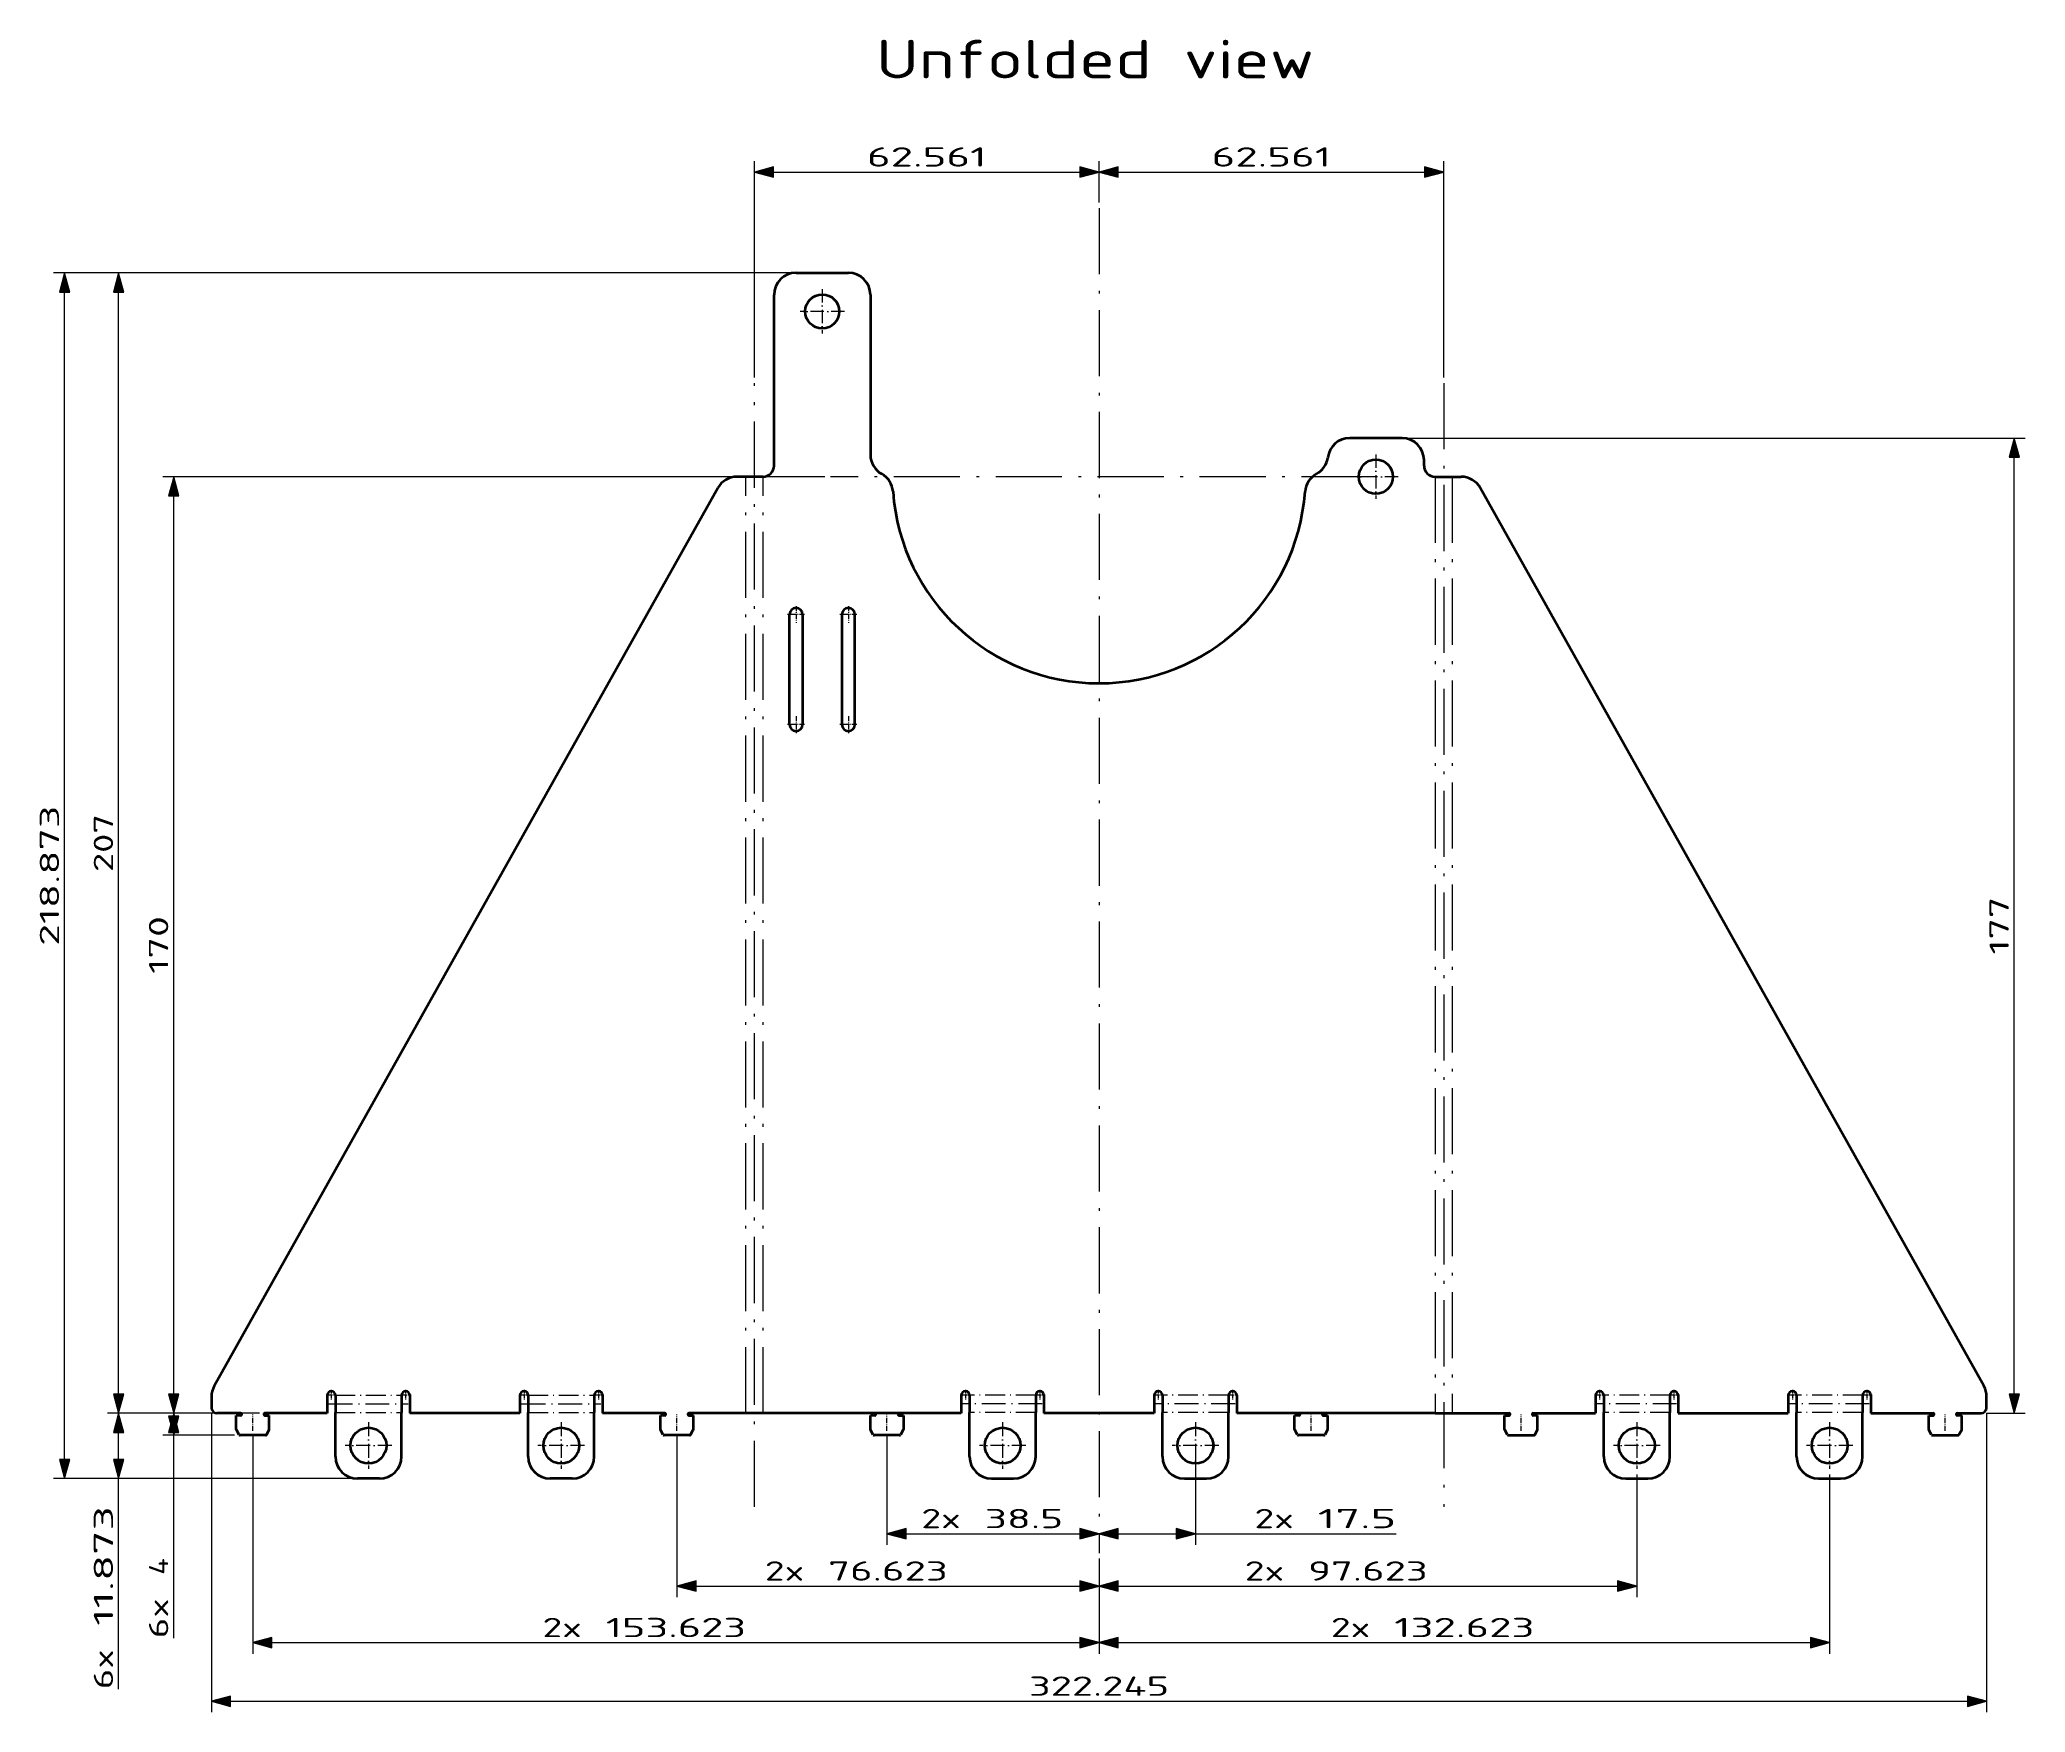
# Model space of a CAD drawing. Extents: x 465 to 825, y 268 to 572.
import ezdxf
from ezdxf.enums import TextEntityAlignment as Align

# ---------------------------------------------------------------- set-up
doc = ezdxf.new("R2010")
doc.units = 0
doc.linetypes.add('DASHDOT', pattern=[18.5, 12, -3, 0.5, -3])
doc.layers.get('0').update_dxf_attribs({"lineweight": 13})
doc.styles.get("Standard").update_dxf_attribs({"font": 'isocp.shx'})
doc.dimstyles.get("Standard").update_dxf_attribs({"dimtxt": 2.5, "dimasz": 2.5, "dimexe": 1.25, "dimexo": 0.625, "dimtad": 1, "dimdsep": 46, "dimcen": 2.5, "dimadec": 0, "dimazin": 0, "dimtfac": 1, "dimtmove": 0, "dimatfit": 0, "dimfxl": 1, "dimarcsym": 0})

# ---------------------------------------------------------------- blocks, each defined once
blk = doc.blocks.new('BLOCK71')
at = {"color": 7, "lineweight": 25, "width": 1.050931}
blk.add_text('  Unfolded view', height=7, dxfattribs=at).set_placement((-52, 242.286743), (39.080681, 242.286743), align=Align.FIT)
blk = doc.blocks.new('*D2')
at = {"color": 7, "lineweight": 25}
for p, q in [((600.836805, 529.381943), (476.850218, 529.381943)), ((478.850218, 325.859275), (478.850218, 525.904617)), ((495.714247, 322.381943), (476.850218, 322.381943))]:
    blk.add_line(p, q, dxfattribs=at)
for points in [[(479.781965, 525.904617), (478.850218, 529.381943), (477.91847, 525.904617)], [(477.91847, 325.859275), (478.850218, 322.381943), (479.781965, 325.859275)]]:
    blk.add_lwpolyline(points, close=True, dxfattribs=at)
for points in [[(479.781965, 525.904617), (478.850218, 529.381943), (479.781965, 525.904617), (477.91847, 525.904617)], [(477.91847, 325.859275), (478.850218, 322.381943), (477.91847, 325.859275), (479.781965, 325.859275)]]:
    blk.add_solid(points, dxfattribs=at)
at = {"color": 7, "lineweight": 25, "width": 1.106113}
blk.add_text('207', height=3.5, rotation=90, dxfattribs=at).set_placement((477.850218, 420.627907), (477.850218, 431.135979), align=Align.FIT)
blk = doc.blocks.new('*D3')
at = {"color": 7, "lineweight": 25}
for p, q in [((712.836805, 499.381943), (824.980406, 499.381943)), ((822.980406, 325.859275), (822.980406, 495.904617)), ((817.959364, 322.381943), (824.980406, 322.381943))]:
    blk.add_line(p, q, dxfattribs=at)
for points in [[(823.912153, 495.904617), (822.980406, 499.381943), (822.048658, 495.904617)], [(822.048658, 325.859275), (822.980406, 322.381943), (823.912153, 325.859275)]]:
    blk.add_lwpolyline(points, close=True, dxfattribs=at)
for points in [[(823.912153, 495.904617), (822.980406, 499.381943), (823.912153, 495.904617), (822.048658, 495.904617)], [(822.048658, 325.859275), (822.980406, 322.381943), (822.048658, 325.859275), (823.912153, 325.859275)]]:
    blk.add_solid(points, dxfattribs=at)
at = {"color": 7, "lineweight": 25, "width": 1.106113}
blk.add_text('177', height=3.5, rotation=90, dxfattribs=at).set_placement((821.980406, 405.627907), (821.980406, 416.135979), align=Align.FIT)
blk = doc.blocks.new('*D4')
at = {"color": 7, "lineweight": 25}
for p, q in [((607.086805, 492.381943), (486.86566, 492.381943)), ((488.86566, 325.859275), (488.86566, 488.904617)), ((495.714247, 322.381943), (486.86566, 322.381943))]:
    blk.add_line(p, q, dxfattribs=at)
for points in [[(489.797407, 488.904617), (488.86566, 492.381943), (487.933912, 488.904617)], [(487.933912, 325.859275), (488.86566, 322.381943), (489.797407, 325.859275)]]:
    blk.add_lwpolyline(points, close=True, dxfattribs=at)
for points in [[(489.797407, 488.904617), (488.86566, 492.381943), (489.797407, 488.904617), (487.933912, 488.904617)], [(487.933912, 325.859275), (488.86566, 322.381943), (487.933912, 325.859275), (489.797407, 325.859275)]]:
    blk.add_solid(points, dxfattribs=at)
at = {"color": 7, "lineweight": 25, "width": 1.106113}
blk.add_text('170', height=3.5, rotation=90, dxfattribs=at).set_placement((487.86566, 402.127907), (487.86566, 412.635979), align=Align.FIT)
blk = doc.blocks.new('*D5')
at = {"color": 7, "lineweight": 25}
for p, q in [((674.336805, 315.509378), (674.336805, 298.507549)), ((660.314138, 300.507549), (670.859472, 300.507549)), ((674.336805, 300.507549), (710.790701, 300.507549))]:
    blk.add_line(p, q, dxfattribs=at)
for points in [[(660.314138, 301.439298), (656.836805, 300.507549), (660.314138, 299.575802)], [(670.859472, 299.575802), (674.336805, 300.507549), (670.859472, 301.439298)]]:
    blk.add_lwpolyline(points, close=True, dxfattribs=at)
for points in [[(660.314138, 301.439298), (656.836805, 300.507549), (660.314138, 301.439298), (660.314138, 299.575802)], [(670.859472, 299.575802), (674.336805, 300.507549), (670.859472, 299.575802), (670.859472, 301.439298)]]:
    blk.add_solid(points, dxfattribs=at)
for s, width, p, p2 in [('2x ', 1.087042, (685.03854, 301.507549), (695.54661, 301.507549)), ('17.5', 1.275591, (696.546606, 301.507549), (710.790701, 301.507549))]:
    blk.add_text(s, height=3.5, dxfattribs=dict(at, width=width)).set_placement(p, p2, align=Align.FIT)
blk = doc.blocks.new('*D6')
at = {"color": 7, "lineweight": 25}
for p, q in [((495.714247, 322.381943), (495.714247, 268.091793)), ((817.959364, 322.381943), (817.959364, 268.091793)), ((499.191572, 270.091793), (814.482038, 270.091793))]:
    blk.add_line(p, q, dxfattribs=at)
for points in [[(499.191572, 271.02354), (495.714247, 270.091793), (499.191572, 269.160045)], [(814.482038, 269.160045), (817.959364, 270.091793), (814.482038, 271.02354)]]:
    blk.add_lwpolyline(points, close=True, dxfattribs=at)
for points in [[(499.191572, 271.02354), (495.714247, 270.091793), (499.191572, 271.02354), (499.191572, 269.160045)], [(814.482038, 269.160045), (817.959364, 270.091793), (814.482038, 269.160045), (814.482038, 271.02354)]]:
    blk.add_solid(points, dxfattribs=at)
at = {"color": 7, "lineweight": 25, "width": 1.202464}
blk.add_text('322.245', height=3.5, dxfattribs=at).set_placement((644.110724, 271.091793), (669.562886, 271.091793), align=Align.FIT)
blk = doc.blocks.new('*D7')
at = {"color": 7, "lineweight": 25}
for p, q in [((754.459371, 311.284378), (754.459371, 288.997967)), ((656.836805, 295.979935), (656.836805, 288.997967)), ((660.314138, 290.997967), (750.982038, 290.997967))]:
    blk.add_line(p, q, dxfattribs=at)
for points in [[(660.314138, 291.929716), (656.836805, 290.997967), (660.314138, 290.066219)], [(750.982038, 290.066219), (754.459371, 290.997967), (750.982038, 291.929716)]]:
    blk.add_lwpolyline(points, close=True, dxfattribs=at)
for points in [[(660.314138, 291.929716), (656.836805, 290.997967), (660.314138, 291.929716), (660.314138, 290.066219)], [(750.982038, 290.066219), (754.459371, 290.997967), (750.982038, 290.066219), (750.982038, 291.929716)]]:
    blk.add_solid(points, dxfattribs=at)
for s, width, p, p2 in [('2x ', 1.087042, (683.28195, 291.997967), (693.790018, 291.997967)), ('97.623', 1.217728, (694.790018, 291.997967), (716.506159, 291.997967))]:
    blk.add_text(s, height=3.5, dxfattribs=dict(at, width=width)).set_placement(p, p2, align=Align.FIT)
blk = doc.blocks.new('*D8')
at = {"color": 7, "lineweight": 25}
for p, q in [((789.459364, 311.284378), (789.459364, 278.730144)), ((656.836805, 295.979935), (656.836805, 278.730144)), ((660.314138, 280.730144), (785.982038, 280.730144))]:
    blk.add_line(p, q, dxfattribs=at)
for points in [[(660.314138, 281.661892), (656.836805, 280.730144), (660.314138, 279.798397)], [(785.982038, 279.798397), (789.459364, 280.730144), (785.982038, 281.661892)]]:
    blk.add_lwpolyline(points, close=True, dxfattribs=at)
for points in [[(660.314138, 281.661892), (656.836805, 280.730144), (660.314138, 281.661892), (660.314138, 279.798397)], [(785.982038, 279.798397), (789.459364, 280.730144), (785.982038, 279.798397), (785.982038, 281.661892)]]:
    blk.add_solid(points, dxfattribs=at)
for s, width, p, p2 in [('2x ', 1.087042, (698.913935, 281.730144), (709.422007, 281.730144)), ('132.623', 1.202464, (710.422003, 281.730144), (735.874166, 281.730144))]:
    blk.add_text(s, height=3.5, dxfattribs=dict(at, width=width)).set_placement(p, p2, align=Align.FIT)
blk = doc.blocks.new('*D9')
at = {"color": 7, "lineweight": 25}
for p, q in [((618.336805, 318.180891), (618.336805, 298.507549)), ((621.814138, 300.507549), (653.359472, 300.507549))]:
    blk.add_line(p, q, dxfattribs=at)
for points in [[(621.814138, 301.439298), (618.336805, 300.507549), (621.814138, 299.575802)], [(653.359472, 299.575802), (656.836805, 300.507549), (653.359472, 301.439298)]]:
    blk.add_lwpolyline(points, close=True, dxfattribs=at)
for points in [[(621.814138, 301.439298), (618.336805, 300.507549), (621.814138, 301.439298), (621.814138, 299.575802)], [(653.359472, 299.575802), (656.836805, 300.507549), (653.359472, 299.575802), (653.359472, 301.439298)]]:
    blk.add_solid(points, dxfattribs=at)
for s, width, p, p2 in [('2x ', 1.087042, (624.575342, 301.507549), (635.08341, 301.507549)), ('38.5', 1.27559, (636.083412, 301.507549), (650.327504, 301.507549))]:
    blk.add_text(s, height=3.5, dxfattribs=dict(at, width=width)).set_placement(p, p2, align=Align.FIT)
blk = doc.blocks.new('*D10')
at = {"color": 7, "lineweight": 25}
for p, q in [((580.214239, 318.180891), (580.214239, 288.997967)), ((656.836805, 295.979935), (656.836805, 288.997967)), ((583.691572, 290.997967), (653.359472, 290.997967))]:
    blk.add_line(p, q, dxfattribs=at)
for points in [[(583.691572, 291.929716), (580.214239, 290.997967), (583.691572, 290.066219)], [(653.359472, 290.066219), (656.836805, 290.997967), (653.359472, 291.929716)]]:
    blk.add_lwpolyline(points, close=True, dxfattribs=at)
for points in [[(583.691572, 291.929716), (580.214239, 290.997967), (583.691572, 291.929716), (583.691572, 290.066219)], [(653.359472, 290.066219), (656.836805, 290.997967), (653.359472, 290.066219), (653.359472, 291.929716)]]:
    blk.add_solid(points, dxfattribs=at)
for s, width, p, p2 in [('2x ', 1.087042, (596.159384, 291.997967), (606.667456, 291.997967)), ('76.623', 1.217728, (607.667452, 291.997967), (629.383593, 291.997967))]:
    blk.add_text(s, height=3.5, dxfattribs=dict(at, width=width)).set_placement(p, p2, align=Align.FIT)
blk = doc.blocks.new('*D11')
at = {"color": 7, "lineweight": 25}
for p, q in [((503.214247, 318.180891), (503.214247, 278.730144)), ((656.836805, 295.979935), (656.836805, 278.730144)), ((506.691572, 280.730144), (653.359472, 280.730144))]:
    blk.add_line(p, q, dxfattribs=at)
for points in [[(506.691572, 281.661892), (503.214247, 280.730144), (506.691572, 279.798397)], [(653.359472, 279.798397), (656.836805, 280.730144), (653.359472, 281.661892)]]:
    blk.add_lwpolyline(points, close=True, dxfattribs=at)
for points in [[(506.691572, 281.661892), (503.214247, 280.730144), (506.691572, 281.661892), (506.691572, 279.798397)], [(653.359472, 279.798397), (656.836805, 280.730144), (653.359472, 279.798397), (653.359472, 281.661892)]]:
    blk.add_solid(points, dxfattribs=at)
for s, width, p, p2 in [('2x ', 1.087042, (555.791372, 281.730144), (566.299444, 281.730144)), ('153.623', 1.202464, (567.299444, 281.730144), (592.751608, 281.730144))]:
    blk.add_text(s, height=3.5, dxfattribs=dict(at, width=width)).set_placement(p, p2, align=Align.FIT)
blk = doc.blocks.new('*D12')
at = {"color": 7, "lineweight": 25}
for p, q in [((656.836805, 542.131943), (656.836805, 549.67424)), ((719.398088, 510.381943), (719.398088, 549.67424)), ((660.314138, 547.67424), (715.920755, 547.67424))]:
    blk.add_line(p, q, dxfattribs=at)
for points in [[(660.314138, 548.605987), (656.836805, 547.67424), (660.314138, 546.742493)], [(715.920755, 546.742493), (719.398088, 547.67424), (715.920755, 548.605987)]]:
    blk.add_lwpolyline(points, close=True, dxfattribs=at)
for points in [[(660.314138, 548.605987), (656.836805, 547.67424), (660.314138, 548.605987), (660.314138, 546.742493)], [(715.920755, 546.742493), (719.398088, 547.67424), (715.920755, 546.742493), (715.920755, 548.605987)]]:
    blk.add_solid(points, dxfattribs=at)
at = {"color": 7, "lineweight": 25, "width": 1.290068}
blk.add_text('62.561', height=3.5, dxfattribs=at).set_placement((677.259378, 548.67424), (698.975515, 548.67424), align=Align.FIT)
blk = doc.blocks.new('*D13')
at = {"color": 7, "lineweight": 25}
for p, q in [((594.275522, 510.381943), (594.275522, 549.67424)), ((656.836805, 542.131943), (656.836805, 549.67424)), ((597.752855, 547.67424), (653.359472, 547.67424))]:
    blk.add_line(p, q, dxfattribs=at)
for points in [[(597.752855, 548.605987), (594.275522, 547.67424), (597.752855, 546.742493)], [(653.359472, 546.742493), (656.836805, 547.67424), (653.359472, 548.605987)]]:
    blk.add_lwpolyline(points, close=True, dxfattribs=at)
for points in [[(597.752855, 548.605987), (594.275522, 547.67424), (597.752855, 548.605987), (597.752855, 546.742493)], [(653.359472, 546.742493), (656.836805, 547.67424), (653.359472, 546.742493), (653.359472, 548.605987)]]:
    blk.add_solid(points, dxfattribs=at)
at = {"color": 7, "lineweight": 25, "width": 1.290068}
blk.add_text('62.561', height=3.5, dxfattribs=at).set_placement((614.698095, 548.67424), (636.414232, 548.67424), align=Align.FIT)
blk = doc.blocks.new('*D14')
at = {"color": 7, "lineweight": 25}
for p, q in [((495.714247, 322.381943), (486.86566, 322.381943)), ((499.907057, 318.381943), (486.86566, 318.381943)), ((488.86566, 281.540737), (488.86566, 318.381943))]:
    blk.add_line(p, q, dxfattribs=at)
for points in [[(489.797407, 318.90461), (488.86566, 322.381943), (487.933912, 318.90461)], [(487.933912, 321.859275), (488.86566, 318.381943), (489.797407, 321.859275)]]:
    blk.add_lwpolyline(points, close=True, dxfattribs=at)
for points in [[(489.797407, 318.90461), (488.86566, 322.381943), (489.797407, 318.90461), (487.933912, 318.90461)], [(487.933912, 321.859275), (488.86566, 318.381943), (487.933912, 321.859275), (489.797407, 321.859275)]]:
    blk.add_solid(points, dxfattribs=at)
for s, width, p, p2 in [('4', 1.012007, (487.86566, 293.048807), (487.86566, 296.084829)), ('6x ', 1.087042, (487.86566, 281.540737), (487.86566, 292.048807))]:
    blk.add_text(s, height=3.5, rotation=90, dxfattribs=dict(at, width=width)).set_placement(p, p2, align=Align.FIT)
blk = doc.blocks.new('*D15')
at = {"color": 7, "lineweight": 25}
for p, q in [((504.414244, 322.381943), (476.850218, 322.381943)), ((478.850218, 313.986711), (478.850218, 318.90461)), ((521.214247, 310.509378), (476.850218, 310.509378)), ((478.850218, 272.285171), (478.850218, 310.509378))]:
    blk.add_line(p, q, dxfattribs=at)
for points in [[(479.781965, 318.90461), (478.850218, 322.381943), (477.91847, 318.90461)], [(477.91847, 313.986711), (478.850218, 310.509378), (479.781965, 313.986711)]]:
    blk.add_lwpolyline(points, close=True, dxfattribs=at)
for points in [[(479.781965, 318.90461), (478.850218, 322.381943), (479.781965, 318.90461), (477.91847, 318.90461)], [(477.91847, 313.986711), (478.850218, 310.509378), (477.91847, 313.986711), (479.781965, 313.986711)]]:
    blk.add_solid(points, dxfattribs=at)
for s, width, p, p2 in [('11.873', 1.217727, (477.850218, 283.793239), (477.850218, 305.509376)), ('6x ', 1.087042, (477.850218, 272.285168), (477.850218, 282.793239))]:
    blk.add_text(s, height=3.5, rotation=90, dxfattribs=dict(at, width=width)).set_placement(p, p2, align=Align.FIT)
blk = doc.blocks.new('*D16')
at = {"color": 7, "lineweight": 25}
for p, q in [((600.836805, 529.381943), (467.047483, 529.381943)), ((469.047483, 313.986711), (469.047483, 525.904617)), ((521.214247, 310.509378), (467.047483, 310.509378))]:
    blk.add_line(p, q, dxfattribs=at)
for points in [[(469.979231, 525.904617), (469.047483, 529.381943), (468.115736, 525.904617)], [(468.115736, 313.986711), (469.047483, 310.509378), (469.979231, 313.986711)]]:
    blk.add_lwpolyline(points, close=True, dxfattribs=at)
for points in [[(469.979231, 525.904617), (469.047483, 529.381943), (469.979231, 525.904617), (468.115736, 525.904617)], [(468.115736, 313.986711), (469.047483, 310.509378), (468.115736, 313.986711), (469.979231, 313.986711)]]:
    blk.add_solid(points, dxfattribs=at)
at = {"color": 7, "lineweight": 25, "width": 1.202464}
blk.add_text('218.873', height=3.5, rotation=90, dxfattribs=at).set_placement((468.047483, 407.219581), (468.047483, 432.671745), align=Align.FIT)
blk = doc.blocks.new('BLOCK72')
at = {"color": 7, "linetype": 'DASHDOT', "lineweight": 25, "ltscale": 0.013}
for p, q in [((-40.700001, 0.06), (-40.700001, -0.46)), ((-40.439999, -0.2), (-40.959999, -0.2))]:
    blk.add_line(p, q, dxfattribs=at)
blk = doc.blocks.new('BLOCK73')
at = {"color": 7, "linetype": 'DASHDOT', "lineweight": 25, "ltscale": 0.013}
for p, q in [((-36.299999, 0.06), (-36.299999, -0.46)), ((-36.040001, -0.2), (-36.560001, -0.2))]:
    blk.add_line(p, q, dxfattribs=at)
blk = doc.blocks.new('BLOCK74')
at = {"color": 7, "linetype": 'DASHDOT', "lineweight": 25, "ltscale": 0.013}
for p, q in [((36.299999, 0.06), (36.299999, -0.46)), ((36.560001, -0.2), (36.040001, -0.2))]:
    blk.add_line(p, q, dxfattribs=at)
blk = doc.blocks.new('BLOCK75')
at = {"color": 7, "linetype": 'DASHDOT', "lineweight": 25, "ltscale": 0.013}
for p, q in [((40.700001, 0.06), (40.700001, -0.46)), ((40.959999, -0.2), (40.439999, -0.2))]:
    blk.add_line(p, q, dxfattribs=at)
blk = doc.blocks.new('BLOCK76')
at = {"color": 7, "linetype": 'DASHDOT', "lineweight": 25, "ltscale": 0.21125}
for p, q in [((132.622559, -1.647564), (132.622559, -10.097565)), ((136.847565, -5.872564), (128.397568, -5.872564))]:
    blk.add_line(p, q, dxfattribs=at)
blk = doc.blocks.new('BLOCK77')
at = {"color": 7, "linetype": 'DASHDOT', "lineweight": 25, "ltscale": 0.04875}
for p, q in [((139.372559, 4.225), (139.372559, 2.275)), ((140.347565, 3.25), (138.397568, 3.25))]:
    blk.add_line(p, q, dxfattribs=at)
blk = doc.blocks.new('BLOCK78')
at = {"color": 7, "linetype": 'DASHDOT', "lineweight": 25, "ltscale": 0.013}
for p, q in [((78.822563, 0.06), (78.822563, -0.46)), ((79.082565, -0.2), (78.562561, -0.2))]:
    blk.add_line(p, q, dxfattribs=at)
blk = doc.blocks.new('BLOCK79')
at = {"color": 7, "linetype": 'DASHDOT', "lineweight": 25, "ltscale": 0.04875}
for p, q in [((90.872566, 4.225), (90.872566, 2.275)), ((91.847565, 3.25), (89.897568, 3.25))]:
    blk.add_line(p, q, dxfattribs=at)
blk = doc.blocks.new('BLOCK80')
at = {"color": 7, "linetype": 'DASHDOT', "lineweight": 25, "ltscale": 0.04875}
for p, q in [((104.372566, 4.225), (104.372566, 2.275)), ((105.347565, 3.25), (103.397568, 3.25))]:
    blk.add_line(p, q, dxfattribs=at)
blk = doc.blocks.new('BLOCK81')
at = {"color": 7, "linetype": 'DASHDOT', "lineweight": 25, "ltscale": 0.04875}
for p, q in [((125.872566, 4.225), (125.872566, 2.275)), ((126.847565, 3.25), (124.897568, 3.25))]:
    blk.add_line(p, q, dxfattribs=at)
blk = doc.blocks.new('BLOCK82')
at = {"color": 7, "linetype": 'DASHDOT', "lineweight": 25, "ltscale": 0.013}
for p, q in [((151.422562, 0.06), (151.422562, -0.46)), ((151.682571, -0.2), (151.162567, -0.2))]:
    blk.add_line(p, q, dxfattribs=at)
blk = doc.blocks.new('BLOCK83')
at = {"color": 7, "linetype": 'DASHDOT', "lineweight": 25, "ltscale": 0.013}
for p, q in [((155.822571, 0.06), (155.822571, -0.46)), ((156.082565, -0.2), (155.562561, -0.2))]:
    blk.add_line(p, q, dxfattribs=at)
blk = doc.blocks.new('BLOCK84')
at = {"color": 7, "linetype": 'DASHDOT', "lineweight": 25, "ltscale": 0.21125}
for p, q in [((97.622566, -1.647564), (97.622566, -10.097565)), ((101.847565, -5.872564), (93.397568, -5.872564))]:
    blk.add_line(p, q, dxfattribs=at)
blk = doc.blocks.new('BLOCK85')
at = {"color": 7, "linetype": 'DASHDOT', "lineweight": 25, "ltscale": 0.21125}
for p, q in [((17.5, -1.647564), (17.5, -10.097565)), ((21.725, -5.872564), (13.275, -5.872564))]:
    blk.add_line(p, q, dxfattribs=at)
blk = doc.blocks.new('BLOCK86')
at = {"color": 7, "linetype": 'DASHDOT', "lineweight": 25, "ltscale": 0.21125}
for p, q in [((-17.5, -1.647564), (-17.5, -10.097565)), ((-13.275, -5.872564), (-21.725, -5.872564))]:
    blk.add_line(p, q, dxfattribs=at)
blk = doc.blocks.new('BLOCK87')
at = {"color": 7, "linetype": 'DASHDOT', "lineweight": 25, "ltscale": 0.013}
for p, q in [((74.422562, 0.06), (74.422562, -0.46)), ((74.682564, -0.2), (74.162567, -0.2))]:
    blk.add_line(p, q, dxfattribs=at)
blk = doc.blocks.new('BLOCK88')
at = {"color": 7, "linetype": 'DASHDOT', "lineweight": 25, "ltscale": 0.21125}
for p, q in [((-132.622559, -1.647564), (-132.622559, -10.097565)), ((-128.397568, -5.872564), (-136.847565, -5.872564))]:
    blk.add_line(p, q, dxfattribs=at)
blk = doc.blocks.new('BLOCK89')
at = {"color": 7, "linetype": 'DASHDOT', "lineweight": 25, "ltscale": 0.04875}
for p, q in [((24.25, 4.225), (24.25, 2.275)), ((25.225, 3.25), (23.275, 3.25))]:
    blk.add_line(p, q, dxfattribs=at)
blk = doc.blocks.new('BLOCK90')
at = {"color": 7, "linetype": 'DASHDOT', "lineweight": 25, "ltscale": 0.04875}
for p, q in [((10.75, 4.225), (10.75, 2.275)), ((11.725, 3.25), (9.775, 3.25))]:
    blk.add_line(p, q, dxfattribs=at)
blk = doc.blocks.new('BLOCK91')
at = {"color": 7, "linetype": 'DASHDOT', "lineweight": 25, "ltscale": 0.04875}
for p, q in [((-10.75, 4.225), (-10.75, 2.275)), ((-9.775, 3.25), (-11.725, 3.25))]:
    blk.add_line(p, q, dxfattribs=at)
blk = doc.blocks.new('BLOCK92')
at = {"color": 7, "linetype": 'DASHDOT', "lineweight": 25, "ltscale": 0.04875}
for p, q in [((-24.25, 4.225), (-24.25, 2.275)), ((-23.275, 3.25), (-25.225, 3.25))]:
    blk.add_line(p, q, dxfattribs=at)
blk = doc.blocks.new('BLOCK93')
at = {"color": 7, "linetype": 'DASHDOT', "lineweight": 25, "ltscale": 0.2015}
for p, q in [((-50.25, 204.029999), (-50.25, 195.970001)), ((-46.220001, 200), (-54.279999, 200))]:
    blk.add_line(p, q, dxfattribs=at)
blk = doc.blocks.new('BLOCK94')
at = {"color": 7, "linetype": 'DASHDOT', "lineweight": 25, "ltscale": 0.076375}
for p, q in [((-53.4725, 145), (-56.5275, 145)), ((-55, 146.527496), (-55, 143.472504))]:
    blk.add_line(p, q, dxfattribs=at)
blk = doc.blocks.new('BLOCK95')
at = {"color": 7, "linetype": 'DASHDOT', "lineweight": 25, "ltscale": 0.076375}
for p, q in [((-55, 126.527496), (-55, 123.472504)), ((-53.4725, 125), (-56.5275, 125))]:
    blk.add_line(p, q, dxfattribs=at)
blk = doc.blocks.new('BLOCK96')
at = {"color": 7, "linetype": 'DASHDOT', "lineweight": 25, "ltscale": 0.076375}
for p, q in [((-43.9725, 145), (-47.0275, 145)), ((-45.5, 146.527496), (-45.5, 143.472504))]:
    blk.add_line(p, q, dxfattribs=at)
blk = doc.blocks.new('BLOCK97')
at = {"color": 7, "linetype": 'DASHDOT', "lineweight": 25, "ltscale": 0.076375}
for p, q in [((-45.5, 126.527496), (-45.5, 123.472504)), ((-43.9725, 125), (-47.0275, 125))]:
    blk.add_line(p, q, dxfattribs=at)
blk = doc.blocks.new('BLOCK98')
at = {"color": 7, "linetype": 'DASHDOT', "lineweight": 25, "ltscale": 0.2015}
for p, q in [((50.25, 174.029999), (50.25, 165.970001)), ((54.279999, 170), (46.220001, 170))]:
    blk.add_line(p, q, dxfattribs=at)
blk = doc.blocks.new('BLOCK99')
at = {"color": 7, "linetype": 'DASHDOT', "lineweight": 25, "ltscale": 0.013}
for p, q in [((-151.422562, 0.06), (-151.422562, -0.46)), ((-151.162567, -0.2), (-151.682571, -0.2))]:
    blk.add_line(p, q, dxfattribs=at)
blk = doc.blocks.new('BLOCK100')
at = {"color": 7, "linetype": 'DASHDOT', "lineweight": 25, "ltscale": 0.013}
for p, q in [((-155.822571, 0.06), (-155.822571, -0.46)), ((-155.562561, -0.2), (-156.082565, -0.2))]:
    blk.add_line(p, q, dxfattribs=at)
blk = doc.blocks.new('BLOCK101')
at = {"color": 7, "linetype": 'DASHDOT', "lineweight": 25, "ltscale": 0.013}
for p, q in [((-74.422562, 0.06), (-74.422562, -0.46)), ((-74.162567, -0.2), (-74.682564, -0.2))]:
    blk.add_line(p, q, dxfattribs=at)
blk = doc.blocks.new('BLOCK102')
at = {"color": 7, "linetype": 'DASHDOT', "lineweight": 25, "ltscale": 0.013}
for p, q in [((-78.822563, 0.06), (-78.822563, -0.46)), ((-78.562561, -0.2), (-79.082565, -0.2))]:
    blk.add_line(p, q, dxfattribs=at)
blk = doc.blocks.new('BLOCK103')
at = {"color": 7, "linetype": 'DASHDOT', "lineweight": 25, "ltscale": 0.04875}
for p, q in [((-90.872566, 4.225), (-90.872566, 2.275)), ((-89.897568, 3.25), (-91.847565, 3.25))]:
    blk.add_line(p, q, dxfattribs=at)
blk = doc.blocks.new('BLOCK104')
at = {"color": 7, "linetype": 'DASHDOT', "lineweight": 25, "ltscale": 0.04875}
for p, q in [((-125.872566, 4.225), (-125.872566, 2.275)), ((-124.897568, 3.25), (-126.847565, 3.25))]:
    blk.add_line(p, q, dxfattribs=at)
blk = doc.blocks.new('BLOCK105')
at = {"color": 7, "linetype": 'DASHDOT', "lineweight": 25, "ltscale": 0.04875}
for p, q in [((-139.372559, 4.225), (-139.372559, 2.275)), ((-138.397568, 3.25), (-140.347565, 3.25))]:
    blk.add_line(p, q, dxfattribs=at)
blk = doc.blocks.new('BLOCK106')
at = {"color": 7, "linetype": 'DASHDOT', "lineweight": 25, "ltscale": 0.04875}
for p, q in [((-104.372566, 4.225), (-104.372566, 2.275)), ((-103.397568, 3.25), (-105.347565, 3.25))]:
    blk.add_line(p, q, dxfattribs=at)
blk = doc.blocks.new('BLOCK107')
at = {"color": 7, "linetype": 'DASHDOT', "lineweight": 25, "ltscale": 0.21125}
for p, q in [((-97.622566, -1.647564), (-97.622566, -10.097565)), ((-93.397568, -5.872564), (-101.847565, -5.872564))]:
    blk.add_line(p, q, dxfattribs=at)
blk = doc.blocks.new('BLOCK108')
at = {"color": 7, "linetype": 'DASHDOT', "lineweight": 25}
for p, q in [((0, 218.75), (0, -25.402008)), ((48.75, 170), (-48.75, 170))]:
    blk.add_line(p, q, dxfattribs=at)
blk = doc.blocks.new('BLOCK109')
at = {"color": 7, "lineweight": 50}
for p, q in [((-55, 207), (-45.5, 207)), ((-59, 172), (-59, 203)), ((-41.5, 203), (-41.5, 173.989765)), ((55, 177), (45.5, 177)), ((-64.122564, 170), (-65.722564, 170)), ((-61, 170), (-64.122564, 170)), ((59, 172), (59, 173)), ((61, 170), (64.122564, 170)), ((64.122564, 170), (65.722564, 170)), ((-160.611493, 4.956369), (-69.211493, 167.956369)), ((160.611493, 4.956369), (69.211493, 167.956369)), ((-56.175, 125), (-56.175, 145)), ((-53.825, 145), (-53.825, 125)), ((-46.675, 145), (-46.675, 125)), ((-44.325, 125), (-44.325, 145)), ((-161.122564, 3), (-161.122564, 1)), ((-155.822564, 0), (-160.122564, 0)), ((-140.122564, 0), (-151.422564, 0)), ((-140.122564, 3.25), (-140.122564, 0)), ((-138.622564, 3.25), (-138.622564, 0.127436)), ((-138.622564, -7.872564), (-138.622564, 0.127436)), ((-126.622564, 3.25), (-126.622564, 0.127436)), ((-126.622564, -7.872564), (-126.622564, 0.127436)), ((-125.122564, 3.25), (-125.122564, 0)), ((-105.122564, 0), (-125.122564, 0)), ((-105.122564, 3.25), (-105.122564, 0)), ((-103.622564, 3.25), (-103.622564, 0.127436)), ((-103.622564, -7.872564), (-103.622564, 0.127436)), ((-91.622564, 3.25), (-91.622564, 0.127436)), ((-91.622564, -7.872564), (-91.622564, 0.127436)), ((-90.122564, 3.25), (-90.122564, 0)), ((-78.822564, 0), (-90.122564, 0)), ((-64.122564, 0), (-74.422564, 0)), ((-61, 0), (-64.122564, 0)), ((-25, 0), (-61, 0)), ((-36.3, 0), (-40.7, 0)), ((-25, 3.25), (-25, 0)), ((-23.5, 3.25), (-23.5, 0.127436)), ((-23.5, -7.872564), (-23.5, 0.127436)), ((-11.5, 3.25), (-11.5, 0.127436)), ((-11.5, -7.872564), (-11.5, 0.127436)), ((-10, 3.25), (-10, 0)), ((10, 0), (-10, 0)), ((10, 3.25), (10, 0)), ((11.5, 3.25), (11.5, 0.127436)), ((11.5, -7.872564), (11.5, 0.127436)), ((23.5, 3.25), (23.5, 0.127436)), ((23.5, -7.872564), (23.5, 0.127436)), ((25, 3.25), (25, 0)), ((61, 0), (25, 0)), ((40.7, 0), (36.3, 0)), ((61, 0), (64.122564, 0)), ((64.122564, 0), (74.422564, 0)), ((78.822564, 0), (90.122564, 0)), ((90.122564, 3.25), (90.122564, 0)), ((91.622564, 3.25), (91.622564, 0.127436)), ((91.622564, -7.872564), (91.622564, 0.127436)), ((103.622564, 3.25), (103.622564, 0.127436)), ((103.622564, -7.872564), (103.622564, 0.127436)), ((105.122564, 3.25), (105.122564, 0)), ((105.122564, 0), (125.122564, 0)), ((125.122564, 3.25), (125.122564, 0)), ((126.622564, 3.25), (126.622564, 0.127436)), ((126.622564, -7.872564), (126.622564, 0.127436)), ((138.622564, 3.25), (138.622564, 0.127436)), ((138.622564, -7.872564), (138.622564, 0.127436)), ((140.122564, 3.25), (140.122564, 0)), ((140.122564, 0), (151.422564, 0)), ((155.822564, 0), (160.122564, 0)), ((161.122564, 1), (161.122564, 3)), ((-155.822564, -0.4), (-156.622564, -0.4)), ((-156.622564, -2.94641), (-156.622564, -0.4)), ((-156.102949, -3.9), (-156.595769, -3.04641)), ((-151.422564, -0.4), (-150.622564, -0.4)), ((-151.14218, -3.9), (-150.649359, -3.04641)), ((-150.622564, -2.94641), (-150.622564, -0.4)), ((-78.822564, -0.4), (-79.622564, -0.4)), ((-79.622564, -2.94641), (-79.622564, -0.4)), ((-79.102949, -3.9), (-79.595769, -3.04641)), ((-74.422564, -0.4), (-73.622564, -0.4)), ((-74.14218, -3.9), (-73.649359, -3.04641)), ((-73.622564, -2.94641), (-73.622564, -0.4)), ((-40.7, -0.4), (-41.5, -0.4)), ((-41.5, -2.94641), (-41.5, -0.4)), ((-40.980385, -3.9), (-41.473205, -3.04641)), ((-36.3, -0.4), (-35.5, -0.4)), ((-35.526795, -3.04641), (-36.019615, -3.9)), ((-35.5, -0.4), (-35.5, -2.94641)), ((36.3, -0.4), (35.5, -0.4)), ((35.5, -2.94641), (35.5, -0.4)), ((36.019615, -3.9), (35.526795, -3.04641)), ((40.7, -0.4), (41.5, -0.4)), ((41.473205, -3.04641), (40.980385, -3.9)), ((41.5, -0.4), (41.5, -2.94641)), ((73.622564, -2.94641), (73.622564, -0.4)), ((73.622564, -0.4), (74.422564, -0.4)), ((74.14218, -3.9), (73.649359, -3.04641)), ((79.622564, -0.4), (78.822564, -0.4)), ((79.102949, -3.9), (79.595769, -3.04641)), ((79.622564, -2.94641), (79.622564, -0.4)), ((150.622564, -0.4), (151.422564, -0.4)), ((150.622564, -2.94641), (150.622564, -0.4)), ((151.14218, -3.9), (150.649359, -3.04641)), ((156.622564, -0.4), (155.822564, -0.4)), ((156.102949, -3.9), (156.595769, -3.04641)), ((156.622564, -2.94641), (156.622564, -0.4)), ((-151.315385, -4), (-155.929744, -4)), ((-74.315385, -4), (-78.929744, -4)), ((-36.19282, -4), (-40.80718, -4)), ((40.80718, -4), (36.19282, -4)), ((74.315385, -4), (78.929744, -4)), ((151.315385, -4), (155.929744, -4)), ((-130.622564, -11.872564), (-134.622564, -11.872564)), ((-95.622564, -11.872564), (-99.622564, -11.872564)), ((-19.5, -11.872564), (-15.5, -11.872564)), ((15.5, -11.872564), (19.5, -11.872564)), ((95.622564, -11.872564), (99.622564, -11.872564)), ((130.622564, -11.872564), (134.622564, -11.872564))]:
    blk.add_line(p, q, dxfattribs=at)
at = {"color": 7, "linetype": 'DASHDOT', "lineweight": 25}
for p, q in [((-64.122564, 0), (-64.122564, 170)), ((-61, 0), (-61, 170)), ((61, 170), (61, 0)), ((64.122564, 170), (64.122564, 0))]:
    blk.add_line(p, q, dxfattribs=at)
at = {"color": 7, "linetype": 'DASHDOT', "lineweight": 25, "ltscale": 0.3}
for p, q in [((-138.622564, 3.25), (-126.622564, 3.25)), ((-138.622564, 0.127436), (-126.622564, 0.127436)), ((-103.622564, 3.25), (-91.622564, 3.25)), ((-103.622564, 0.127436), (-91.622564, 0.127436)), ((-11.5, 3.25), (-23.5, 3.25)), ((-11.5, 0.127436), (-23.5, 0.127436)), ((23.5, 3.25), (11.5, 3.25)), ((23.5, 0.127436), (11.5, 0.127436)), ((103.622564, 3.25), (91.622564, 3.25)), ((103.622564, 0.127436), (91.622564, 0.127436)), ((138.622564, 3.25), (126.622564, 3.25)), ((138.622564, 0.127436), (126.622564, 0.127436))]:
    blk.add_line(p, q, dxfattribs=at)
at = {"color": 7, "lineweight": 50}
for centre, radius in [((-50.25, 200), 3.1), ((50.25, 170), 3.1), ((-132.622564, -5.872564), 3.25), ((-97.622564, -5.872564), 3.25), ((-17.5, -5.872564), 3.25), ((17.5, -5.872564), 3.25), ((97.622564, -5.872564), 3.25), ((132.622564, -5.872564), 3.25)]:
    blk.add_circle(centre, radius, dxfattribs=at)
for centre, radius, start, end in [((-55, 203), 4, 90, 180), ((-45.5, 203), 4, 0, 90), ((45.5, 173), 4, 90, 172.630443), ((55, 173), 4, 0, 90), ((-37.5, 173.989765), 4, 180, 240.893925), ((37.566084, 174.026149), 4, 298.565787, 352.630443), ((-65.722564, 166), 4, 90, 150.719073), ((-61, 172), 2, 270, 0), ((-41.391424, 167), 4, 4.145479, 60.893925), ((41.391424, 167), 4, 118.565785, 175.854514), ((61, 172), 2, 180, 270), ((65.722564, 166), 4, 29.280927, 90), ((0, 170), 37.5, 184.145479, 355.854521), ((-55, 145), 1.175, 0, 180), ((-45.5, 145), 1.175, 0, 180), ((-55, 125), 1.175, 180, 0), ((-45.5, 125), 1.175, 180, 0), ((-157.122564, 3), 4, 150.719073, 180), ((-139.372564, 3.25), 0.75, 0, 180), ((-125.872564, 3.25), 0.75, 0, 180), ((-104.372564, 3.25), 0.75, 0, 180), ((-90.872564, 3.25), 0.75, 0, 180), ((-24.25, 3.25), 0.75, 360, 180), ((-10.75, 3.25), 0.75, 360, 180), ((10.75, 3.25), 0.75, 360, 180), ((24.25, 3.25), 0.75, 360, 180), ((90.872564, 3.25), 0.75, 0, 180), ((104.372564, 3.25), 0.75, 0, 180), ((125.872564, 3.25), 0.75, 0, 180), ((139.372564, 3.25), 0.75, 0, 180), ((157.122564, 3), 4, 0, 29.280927), ((-160.122564, 1), 1, 180, 270), ((-155.822564, -0.2), 0.2, 270, 90), ((-151.422564, -0.2), 0.2, 90, 270), ((-78.822564, -0.2), 0.2, 270, 90), ((-74.422564, -0.2), 0.2, 90, 270), ((-40.7, -0.2), 0.2, 270, 90), ((-36.3, -0.2), 0.2, 89.999429, 270), ((36.3, -0.2), 0.2, 270, 90), ((40.7, -0.2), 0.2, 90, 270), ((74.422564, -0.2), 0.2, 270, 90), ((78.822564, -0.2), 0.2, 90, 270), ((151.422564, -0.2), 0.2, 270, 90), ((155.822564, -0.2), 0.2, 90, 270), ((160.122564, 1), 1, 270, 0), ((-156.422564, -2.94641), 0.2, 180, 210), ((-150.822564, -2.94641), 0.2, 330, 0), ((-79.422564, -2.94641), 0.2, 180, 210), ((-73.822564, -2.94641), 0.2, 330, 0), ((-41.3, -2.94641), 0.2, 180, 210), ((-35.7, -2.94641), 0.2, 330, 0), ((35.7, -2.94641), 0.2, 180, 210), ((41.3, -2.94641), 0.2, 330, 0), ((73.822564, -2.94641), 0.2, 180, 210), ((79.422564, -2.94641), 0.2, 330, 0), ((150.822564, -2.94641), 0.2, 180, 210), ((156.422564, -2.94641), 0.2, 330, 0), ((-155.929744, -3.8), 0.2, 210, 270), ((-151.315385, -3.8), 0.2, 270, 330), ((-78.929744, -3.8), 0.2, 210, 270), ((-74.315385, -3.8), 0.2, 270, 330), ((-40.80718, -3.8), 0.2, 210, 270), ((-36.19282, -3.8), 0.2, 270, 330), ((36.19282, -3.8), 0.2, 210, 270), ((40.80718, -3.8), 0.2, 270, 330), ((74.315385, -3.8), 0.2, 210, 270), ((78.929744, -3.8), 0.2, 270, 330), ((151.315385, -3.8), 0.2, 210, 270), ((155.929744, -3.8), 0.2, 270, 330), ((-134.622564, -7.872564), 4, 180, 270), ((-130.622564, -7.872564), 4, 270, 0), ((-99.622564, -7.872564), 4, 180, 270), ((-95.622564, -7.872564), 4, 270, 0), ((-19.5, -7.872564), 4, 180, 270), ((-15.5, -7.872564), 4, 270, 0), ((15.5, -7.872564), 4, 180, 270), ((19.5, -7.872564), 4, 270, 0), ((95.622564, -7.872564), 4, 180, 270), ((99.622564, -7.872564), 4, 270, 0), ((130.622564, -7.872564), 4, 180, 270), ((134.622564, -7.872564), 4, 270, 0)]:
    blk.add_arc(centre, radius, start, end, dxfattribs=at)

msp = doc.modelspace()

# ---------------------------------------------------------------- linework, layer by layer
at = {"color": 7, "linetype": 'DASHDOT', "lineweight": 25}
for p, q in [((594.275522, 305.381943), (594.275522, 509.381943)), ((719.398088, 509.381943), (719.398088, 305.381943))]:
    msp.add_line(p, q, dxfattribs=at)
at = {"color": 7, "linetype": 'DASHDOT', "lineweight": 25, "ltscale": 0.076392}
for p, q in [((503.214247, 319.180891), (503.214247, 322.236584)), ((580.214239, 319.180891), (580.214239, 322.236584)), ((618.336805, 319.180891), (618.336805, 322.236584)), ((695.336805, 319.180891), (695.336805, 322.236584)), ((733.459371, 319.180891), (733.459371, 322.236584)), ((810.459364, 319.180891), (810.459364, 322.236584))]:
    msp.add_line(p, q, dxfattribs=at)
at = {"color": 7, "linetype": 'DASHDOT', "lineweight": 25, "ltscale": 0.36}
for p, q in [((517.014234, 324.07066), (531.414244, 324.07066)), ((552.014242, 324.07066), (566.414244, 324.07066)), ((646.536805, 324.07066), (632.136804, 324.07066)), ((681.536806, 324.07066), (667.136805, 324.07066)), ((761.659368, 324.07066), (747.259367, 324.07066)), ((796.659376, 324.07066), (782.259367, 324.07066))]:
    msp.add_line(p, q, dxfattribs=at)

# ---------------------------------------------------------------- block references
at = {"lineweight": 0}
for name in ['BLOCK71', 'BLOCK108', 'BLOCK109', 'BLOCK93', 'BLOCK98', 'BLOCK94', 'BLOCK96', 'BLOCK95', 'BLOCK97', 'BLOCK105', 'BLOCK104', 'BLOCK106', 'BLOCK103', 'BLOCK92', 'BLOCK91', 'BLOCK90', 'BLOCK89', 'BLOCK79', 'BLOCK80', 'BLOCK81', 'BLOCK77', 'BLOCK100', 'BLOCK99', 'BLOCK102', 'BLOCK101', 'BLOCK72', 'BLOCK73', 'BLOCK74', 'BLOCK75', 'BLOCK87', 'BLOCK78', 'BLOCK82', 'BLOCK83', 'BLOCK88', 'BLOCK107', 'BLOCK86', 'BLOCK85', 'BLOCK84', 'BLOCK76']:
    msp.add_blockref(name, (656.836805, 322.381943), dxfattribs=at)

# ---------------------------------------------------------------- dimensions: what is measured, and where the dimension line sits
at = {"color": 0, "lineweight": 0}
dim = msp.add_linear_dim(base=(656.836805, 547.67424), p1=(594.275523, 509.381943), p2=(656.836805, 541.131943), dimstyle='STANDARD', dxfattribs=at)
dim.commit()
dim.dimension.update_dxf_attribs({"geometry": '*D13', "text_midpoint": (625.556164, 547.67424), "dimtype": 160, "oblique_angle": 5156.620156})
for base, p1, p2, angle, picture, middle, dimtype in [((656.836805, 547.67424), (719.398087, 509.381943), (656.836805, 541.131943), 180, '*D12', (688.117446, 547.67424), 160), ((469.047483, 310.509378), (601.836805, 529.381943), (522.214241, 310.509378), 270, '*D16', (469.047483, 419.94566), 160), ((478.85022, 322.381943), (601.836805, 529.381943), (496.714241, 322.381943), 270, '*D2', (478.85022, 425.881943), 160), ((822.980408, 322.381943), (711.836805, 499.381943), (816.95937, 322.381943), 270, '*D3', (822.980408, 410.881943), 160), ((488.865662, 322.381943), (608.086805, 492.381943), (496.714241, 322.381943), 270, '*D4', (488.865662, 407.381943), 160), ((817.95937, 270.091793), (495.714241, 323.381943), (817.95937, 323.381943), 0, '*D6', (656.836805, 270.091793), 161)]:
    dim = msp.add_linear_dim(base=base, p1=p1, p2=p2, angle=angle, dimstyle='STANDARD', dxfattribs=at)
    dim.commit()
    dim.dimension.update_dxf_attribs({"geometry": picture, "text_midpoint": middle, "dimtype": dimtype, "oblique_angle": 5156.620156})
for base, p1, p2, angle, text, picture, middle in [((478.85022, 310.509378), (505.414241, 322.381943), (522.214241, 310.509378), 270, '6x <>', '*D15', (478.85022, 288.897274)), ((488.865662, 318.381943), (496.714241, 322.381943), (500.907061, 318.381943), 270, '6x <>', '*D14', (488.865662, 288.812784)), ((656.836805, 300.50755), (674.336805, 316.509378), (656.836805, 296.979935), 180, '2x <>', '*D5', (697.914619, 300.50755))]:
    dim = msp.add_linear_dim(base=base, p1=p1, p2=p2, angle=angle, text=text, dimstyle='STANDARD', dxfattribs=at)
    dim.commit()
    dim.dimension.update_dxf_attribs({"geometry": picture, "text_midpoint": middle, "dimtype": 160, "oblique_angle": 5156.620156})
for base, p1, p2, picture, middle in [((656.836805, 280.730144), (503.214241, 319.180891), (656.836805, 296.979935), '*D11', (574.271489, 280.730144)), ((656.836805, 290.997967), (580.214241, 319.180891), (656.836805, 296.979935), '*D10', (612.771489, 290.997967)), ((656.836805, 300.50755), (618.336805, 319.180891), (656.836805, 296.979935), '*D9', (637.451423, 300.50755)), ((754.45937, 290.997967), (656.836805, 296.979935), (754.45937, 312.284378), '*D7', (699.894053, 290.997967)), ((789.45937, 280.730144), (656.836805, 296.979935), (789.45937, 312.284378), '*D8', (717.394053, 280.730144))]:
    dim = msp.add_linear_dim(base=base, p1=p1, p2=p2, text='2x <>', dimstyle='STANDARD', dxfattribs=at)
    dim.commit()
    dim.dimension.update_dxf_attribs({"geometry": picture, "text_midpoint": middle, "dimtype": 160, "oblique_angle": 5156.620156})

doc.saveas('drawing.dxf')
